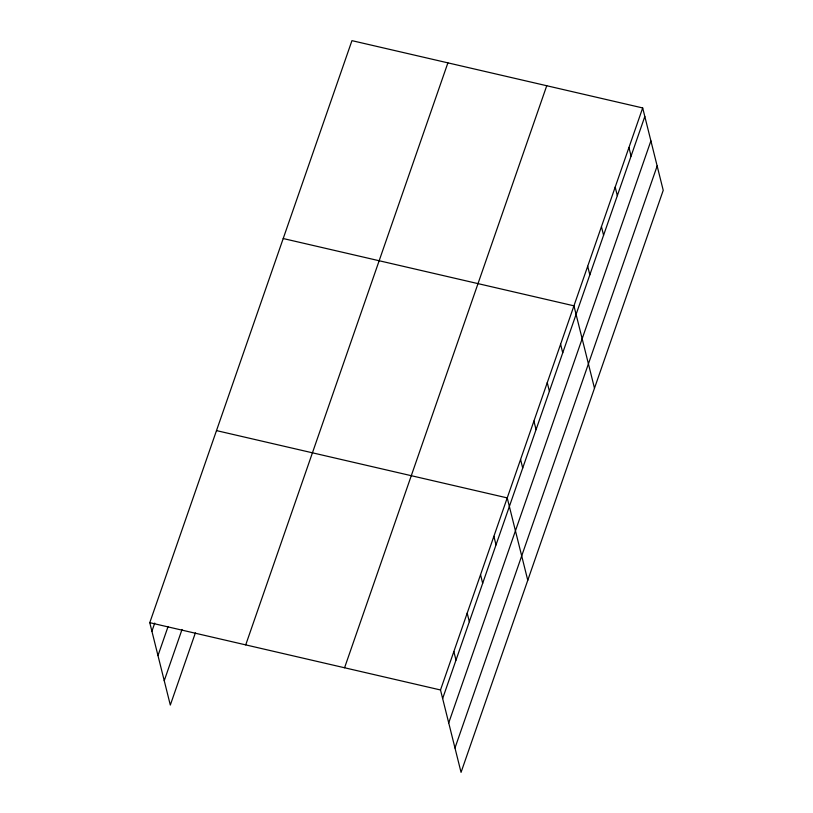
<?xml version="1.0" encoding="UTF-8"?>
<svg xmlns="http://www.w3.org/2000/svg" width="813" height="813" viewBox="0 0 813 813"><rect width="100%" height="100%" fill="white"/><g stroke="black" fill="none" stroke-linecap="round" stroke-linejoin="round"><path stroke-width="1.22" d="M195.384 632.88L170.313 705.054L149.775 622.677L351.948 40.65L642.687 107.946L663.225 190.323L461.052 772.35L440.504 689.973L642.687 107.946M151.909 631.244L154.734 623.093M157.976 655.603L168.088 626.498M164.236 680.694L182.031 629.475M245.719 644.882L447.892 62.855M344.57 667.758L546.743 85.741M442.648 698.54L644.821 116.513M448.715 722.899L650.898 140.873M454.975 747.99L657.158 165.964M283.209 238.534L573.948 305.83L594.486 388.218M216.492 430.605L507.231 497.902L527.769 580.279M149.775 622.677L440.504 689.973M628.937 147.519L631.071 156.086M615.187 187.102L617.331 195.669M601.447 226.675L603.581 235.242M587.697 266.258L589.832 274.824M560.604 344.245L562.738 352.812M547.261 382.659L549.395 391.226M533.917 421.073L536.052 429.64M520.574 459.487L522.708 468.054M493.887 536.316L496.021 544.883M480.544 574.73L482.678 583.297M467.201 613.144L469.335 621.711M453.847 651.559L455.991 660.126"/></g></svg>
